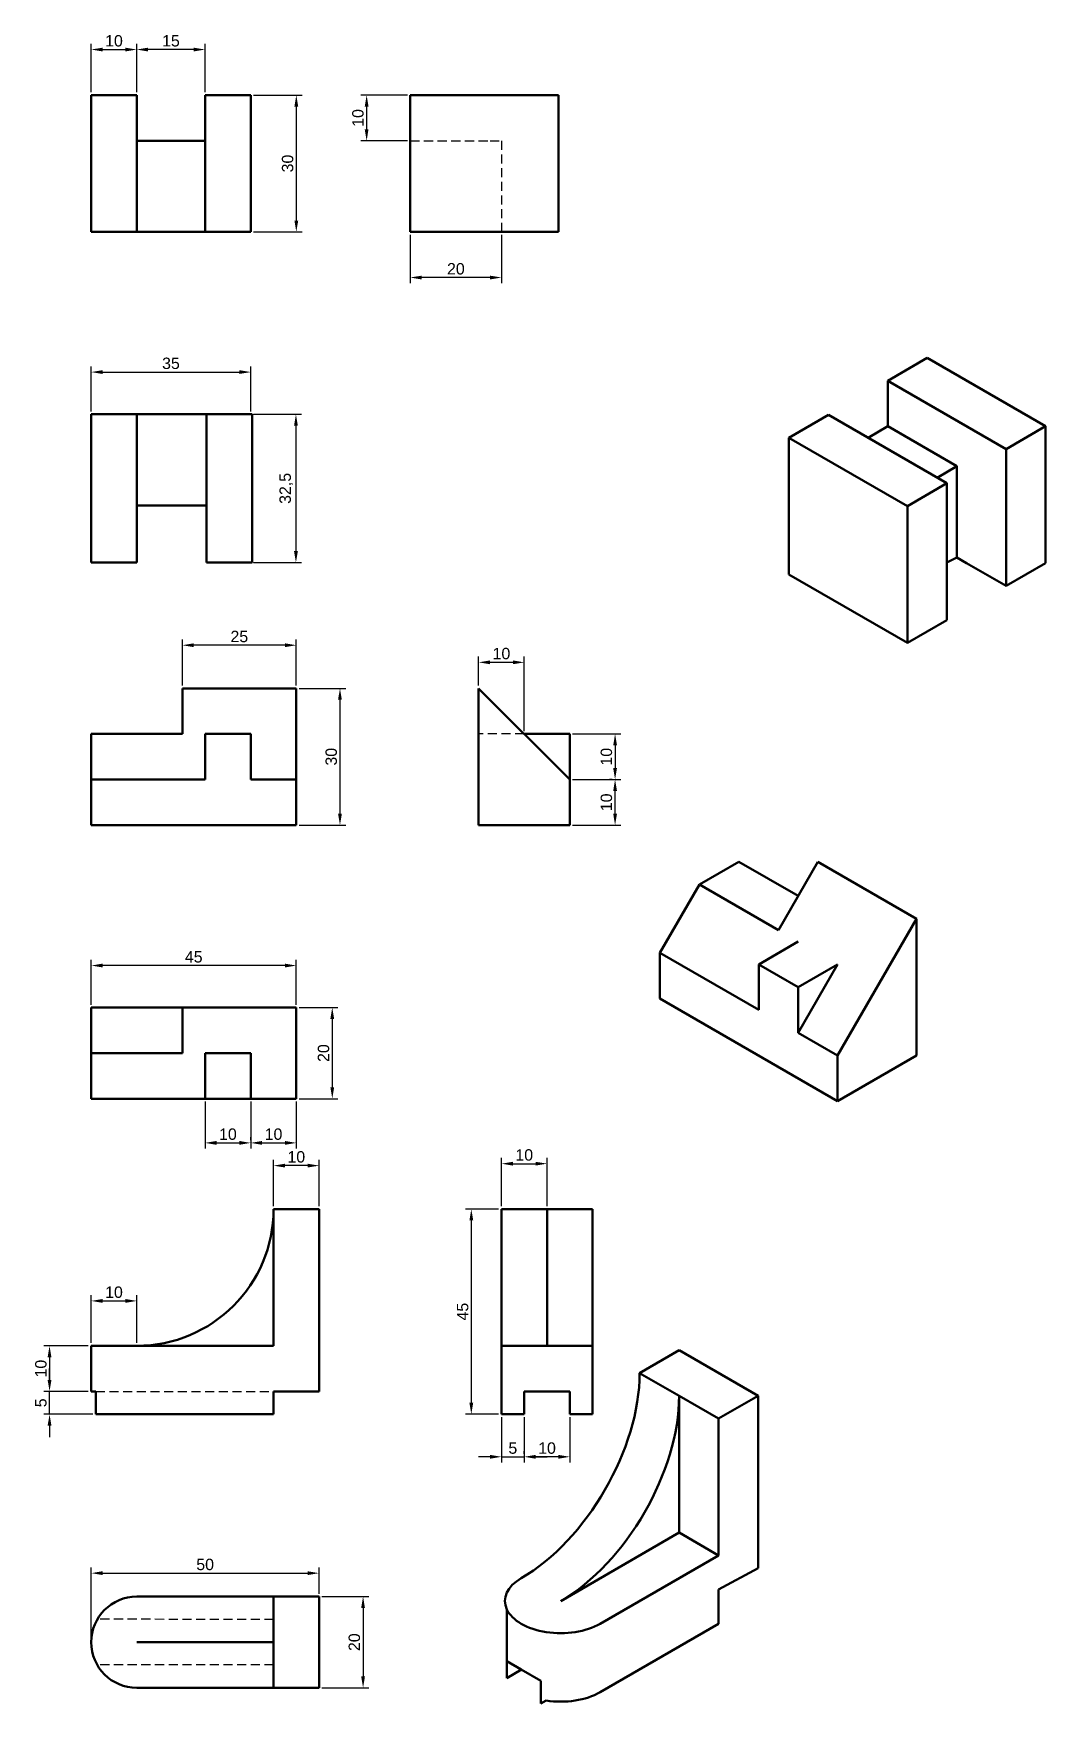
# Model space of a CAD drawing. Header units: millimetres. Extents: x -4 to 253, y 17 to 824.
# Drawn here: x -2.7 to 219.3, y 17.5 to 383.8 of the extents above; entities that cross this region are included whole.
import ezdxf

# ---------------------------------------------------------------- set-up
doc = ezdxf.new("R2010")
doc.units = ezdxf.units.MM
doc.linetypes.add('JIS_02_2.0', pattern=[3, 2, -1])
doc.layers.get('0').update_dxf_attribs({"lineweight": 50})
doc.layers.add('cota', color=5, linetype='Continuous', lineweight=25)
doc.layers.add('oculto', color=3, linetype='JIS_02_2.0', lineweight=25, plot=False)
doc.styles.get("Standard").update_dxf_attribs({"font": 'arial.ttf'})
doc.dimstyles.new('ISO-25', dxfattribs={"dimtxt": 2.5, "dimasz": 2.5, "dimexe": 1.25, "dimexo": 0.625, "dimtad": 1, "dimtxsty": 'Standard', "dimcen": 2.5, "dimadec": 0, "dimazin": 0, "dimtfac": 1, "dimtmove": 0, "dimatfit": 3, "dimfxl": 1, "dimarcsym": 0})

# ---------------------------------------------------------------- blocks, each defined once
blk = doc.blocks.new('*D1')
at = {"layer": 'cota', "color": 0, "lineweight": -2, "transparency": 16777216}
for p, q in [((0.83, 88.45), (0.83, 90.95)), ((9.33, 85.95), (-0.42, 85.95)), ((0.83, 80.95), (0.83, 85.95)), ((10.33, 80.95), (-0.42, 80.95)), ((0.83, 78.45), (0.83, 75.95))]:
    blk.add_line(p, q, dxfattribs=at)
at = {"layer": 'cota', "color": 0, "transparency": 16777216}
for points in [[(0.41, 88.45), (1.24, 88.45), (0.83, 85.95)], [(0.41, 78.45), (1.24, 78.45), (0.83, 80.95)]]:
    blk.add_solid(points, dxfattribs=at)
at = {"layer": 'defpoints', "color": 0, "transparency": 16777216}
for p in [(0.83, 85.95), (9.96, 85.95), (10.96, 80.95)]:
    blk.add_point(p, dxfattribs=at)
at = {"layer": 'cota', "color": 0, "transparency": 16777216, "insert": (-1.07, 83.45), "char_height": 2.5, "attachment_point": 5, "rotation": 90}
blk.add_mtext('5', dxfattribs=at)
blk = doc.blocks.new('*D2')
at = {"layer": 'cota', "color": 0, "lineweight": -2, "transparency": 16777216}
for p, q in [((9.33, 95.95), (-0.42, 95.95)), ((0.83, 93.45), (0.83, 88.45)), ((0.2, 85.95), (-0.42, 85.95))]:
    blk.add_line(p, q, dxfattribs=at)
at = {"layer": 'cota', "color": 0, "transparency": 16777216}
for points in [[(0.41, 93.45), (1.24, 93.45), (0.83, 95.95)], [(0.41, 88.45), (1.24, 88.45), (0.83, 85.95)]]:
    blk.add_solid(points, dxfattribs=at)
at = {"layer": 'defpoints', "color": 0, "transparency": 16777216}
for p in [(9.96, 95.95), (0.83, 85.95), (0.83, 85.95)]:
    blk.add_point(p, dxfattribs=at)
at = {"layer": 'cota', "color": 0, "transparency": 16777216, "insert": (-1.07, 90.95), "char_height": 2.5, "attachment_point": 5, "rotation": 90}
blk.add_mtext('10', dxfattribs=at)
blk = doc.blocks.new('*D3')
at = {"layer": 'cota', "color": 0, "lineweight": -2, "transparency": 16777216}
for p, q in [((99.33, 125.95), (92.1, 125.95)), ((93.35, 123.45), (93.35, 83.45)), ((99.33, 80.95), (92.1, 80.95))]:
    blk.add_line(p, q, dxfattribs=at)
at = {"layer": 'cota', "color": 0, "transparency": 16777216}
for points in [[(92.94, 123.45), (93.77, 123.45), (93.35, 125.95)], [(92.94, 83.45), (93.77, 83.45), (93.35, 80.95)]]:
    blk.add_solid(points, dxfattribs=at)
at = {"layer": 'defpoints', "color": 0, "transparency": 16777216}
for p in [(99.96, 125.95), (93.35, 80.95), (99.96, 80.95)]:
    blk.add_point(p, dxfattribs=at)
at = {"layer": 'cota', "color": 0, "transparency": 16777216, "insert": (91.46, 103.45), "char_height": 2.5, "attachment_point": 5, "rotation": 90}
blk.add_mtext('45', dxfattribs=at)
blk = doc.blocks.new('*D4')
at = {"layer": 'cota', "color": 0, "lineweight": -2, "transparency": 16777216}
for p, q in [((9.96, 31.58), (9.96, 47.34)), ((12.46, 46.09), (57.46, 46.09)), ((59.96, 41.58), (59.96, 47.34))]:
    blk.add_line(p, q, dxfattribs=at)
at = {"layer": 'cota', "color": 0, "transparency": 16777216}
for points in [[(12.46, 46.51), (12.46, 45.68), (9.96, 46.09)], [(57.46, 46.51), (57.46, 45.68), (59.96, 46.09)]]:
    blk.add_solid(points, dxfattribs=at)
at = {"layer": 'defpoints', "color": 0, "transparency": 16777216}
for p in [(59.96, 46.09), (59.96, 40.95), (9.96, 30.95)]:
    blk.add_point(p, dxfattribs=at)
at = {"layer": 'cota', "color": 0, "transparency": 16777216, "insert": (34.96, 47.99), "char_height": 2.5, "attachment_point": 5}
blk.add_mtext('50', dxfattribs=at)
blk = doc.blocks.new('*D5')
at = {"layer": 'cota', "color": 0, "lineweight": -2, "transparency": 16777216}
for p, q in [((60.58, 40.95), (70.86, 40.95)), ((69.61, 38.45), (69.61, 23.45)), ((60.58, 20.95), (70.86, 20.95))]:
    blk.add_line(p, q, dxfattribs=at)
at = {"layer": 'cota', "color": 0, "transparency": 16777216}
for points in [[(69.19, 38.45), (70.02, 38.45), (69.61, 40.95)], [(69.19, 23.45), (70.02, 23.45), (69.61, 20.95)]]:
    blk.add_solid(points, dxfattribs=at)
at = {"layer": 'defpoints', "color": 0, "transparency": 16777216}
for p in [(59.96, 40.95), (59.96, 20.95), (69.61, 20.95)]:
    blk.add_point(p, dxfattribs=at)
at = {"layer": 'cota', "color": 0, "transparency": 16777216, "insert": (67.7, 30.95), "char_height": 2.5, "attachment_point": 5, "rotation": 90}
blk.add_mtext('20', dxfattribs=at)
blk = doc.blocks.new('*D6')
at = {"layer": 'cota', "color": 0, "lineweight": -2, "transparency": 16777216}
for p, q in [((99.96, 80.33), (99.96, 70.36)), ((104.96, 80.33), (104.96, 70.36)), ((97.46, 71.61), (94.96, 71.61)), ((99.96, 71.61), (104.96, 71.61)), ((107.46, 71.61), (109.96, 71.61))]:
    blk.add_line(p, q, dxfattribs=at)
at = {"layer": 'cota', "color": 0, "transparency": 16777216}
for points in [[(97.46, 72.03), (97.46, 71.19), (99.96, 71.61)], [(107.46, 72.03), (107.46, 71.19), (104.96, 71.61)]]:
    blk.add_solid(points, dxfattribs=at)
at = {"layer": 'defpoints', "color": 0, "transparency": 16777216}
for p in [(99.96, 80.95), (104.96, 80.95), (104.96, 71.61)]:
    blk.add_point(p, dxfattribs=at)
at = {"layer": 'cota', "color": 0, "transparency": 16777216, "insert": (102.46, 73.51), "char_height": 2.5, "attachment_point": 5}
blk.add_mtext('5', dxfattribs=at)
blk = doc.blocks.new('*D7')
at = {"layer": 'cota', "color": 0, "lineweight": -2, "transparency": 16777216}
for p, q in [((114.96, 80.33), (114.96, 70.36)), ((104.96, 72.23), (104.96, 72.86)), ((112.46, 71.61), (107.46, 71.61))]:
    blk.add_line(p, q, dxfattribs=at)
at = {"layer": 'cota', "color": 0, "transparency": 16777216}
for points in [[(107.46, 72.03), (107.46, 71.19), (104.96, 71.61)], [(112.46, 72.03), (112.46, 71.19), (114.96, 71.61)]]:
    blk.add_solid(points, dxfattribs=at)
at = {"layer": 'defpoints', "color": 0, "transparency": 16777216}
for p in [(114.96, 80.95), (104.96, 71.61), (104.96, 71.61)]:
    blk.add_point(p, dxfattribs=at)
at = {"layer": 'cota', "color": 0, "transparency": 16777216, "insert": (109.96, 73.51), "char_height": 2.5, "attachment_point": 5}
blk.add_mtext('10', dxfattribs=at)
blk = doc.blocks.new('*D8')
at = {"layer": 'cota', "color": 0, "lineweight": -2, "transparency": 16777216}
for p, q in [((99.96, 126.58), (99.96, 137.15)), ((102.46, 135.9), (107.46, 135.9)), ((109.96, 126.58), (109.96, 137.15))]:
    blk.add_line(p, q, dxfattribs=at)
at = {"layer": 'cota', "color": 0, "transparency": 16777216}
for points in [[(102.46, 136.31), (102.46, 135.48), (99.96, 135.9)], [(107.46, 136.31), (107.46, 135.48), (109.96, 135.9)]]:
    blk.add_solid(points, dxfattribs=at)
at = {"layer": 'defpoints', "color": 0, "transparency": 16777216}
for p in [(109.96, 135.9), (99.96, 125.95), (109.96, 125.95)]:
    blk.add_point(p, dxfattribs=at)
at = {"layer": 'cota', "color": 0, "transparency": 16777216, "insert": (104.96, 137.8), "char_height": 2.5, "attachment_point": 5}
blk.add_mtext('10', dxfattribs=at)
blk = doc.blocks.new('*D10')
at = {"layer": 'cota', "color": 0, "lineweight": -2, "transparency": 16777216}
for p, q in [((49.96, 126.58), (49.96, 136.72)), ((59.96, 126.58), (59.96, 136.72)), ((57.46, 135.47), (52.46, 135.47))]:
    blk.add_line(p, q, dxfattribs=at)
at = {"layer": 'cota', "color": 0, "transparency": 16777216}
for points in [[(52.46, 135.89), (52.46, 135.06), (49.96, 135.47)], [(57.46, 135.89), (57.46, 135.06), (59.96, 135.47)]]:
    blk.add_solid(points, dxfattribs=at)
at = {"layer": 'defpoints', "color": 0, "transparency": 16777216}
for p in [(49.96, 135.47), (49.96, 125.95), (59.96, 125.95)]:
    blk.add_point(p, dxfattribs=at)
at = {"layer": 'cota', "color": 0, "transparency": 16777216, "insert": (54.96, 137.38), "char_height": 2.5, "attachment_point": 5}
blk.add_mtext('10', dxfattribs=at)
blk = doc.blocks.new('*D11')
at = {"layer": 'cota', "color": 0, "lineweight": -2, "transparency": 16777216}
for p, q in [((9.96, 96.58), (9.96, 107.05)), ((19.96, 96.58), (19.96, 107.05)), ((12.46, 105.8), (17.46, 105.8))]:
    blk.add_line(p, q, dxfattribs=at)
at = {"layer": 'cota', "color": 0, "transparency": 16777216}
for points in [[(12.46, 106.22), (12.46, 105.38), (9.96, 105.8)], [(17.46, 106.22), (17.46, 105.38), (19.96, 105.8)]]:
    blk.add_solid(points, dxfattribs=at)
at = {"layer": 'defpoints', "color": 0, "transparency": 16777216}
for p in [(19.96, 105.8), (9.96, 95.95), (19.96, 95.95)]:
    blk.add_point(p, dxfattribs=at)
at = {"layer": 'cota', "color": 0, "transparency": 16777216, "insert": (14.96, 107.7), "char_height": 2.5, "attachment_point": 5}
blk.add_mtext('10', dxfattribs=at)
blk = doc.blocks.new('*D12')
at = {"layer": 'cota', "color": 0, "lineweight": -2, "transparency": 16777216}
for p, q in [((55.58, 240.15), (65.79, 240.15)), ((64.54, 237.65), (64.54, 212.65)), ((55.58, 210.15), (65.79, 210.15))]:
    blk.add_line(p, q, dxfattribs=at)
at = {"layer": 'cota', "color": 0, "transparency": 16777216}
for points in [[(64.12, 237.65), (64.95, 237.65), (64.54, 240.15)], [(64.12, 212.65), (64.95, 212.65), (64.54, 210.15)]]:
    blk.add_solid(points, dxfattribs=at)
at = {"layer": 'defpoints', "color": 0, "transparency": 16777216}
for p in [(54.96, 240.15), (54.96, 210.15), (64.54, 210.15)]:
    blk.add_point(p, dxfattribs=at)
at = {"layer": 'cota', "color": 0, "transparency": 16777216, "insert": (62.63, 225.15), "char_height": 2.5, "attachment_point": 5, "rotation": 90}
blk.add_mtext('30', dxfattribs=at)
blk = doc.blocks.new('*D13')
at = {"layer": 'cota', "color": 0, "lineweight": -2, "transparency": 16777216}
for p, q in [((115.58, 220.15), (126.14, 220.15)), ((124.89, 212.65), (124.89, 217.65)), ((115.58, 210.15), (126.14, 210.15))]:
    blk.add_line(p, q, dxfattribs=at)
at = {"layer": 'cota', "color": 0, "transparency": 16777216}
for points in [[(124.48, 217.65), (125.31, 217.65), (124.89, 220.15)], [(124.48, 212.65), (125.31, 212.65), (124.89, 210.15)]]:
    blk.add_solid(points, dxfattribs=at)
at = {"layer": 'defpoints', "color": 0, "transparency": 16777216}
for p in [(114.96, 220.15), (124.89, 220.15), (114.96, 210.15)]:
    blk.add_point(p, dxfattribs=at)
at = {"layer": 'cota', "color": 0, "transparency": 16777216, "insert": (122.99, 215.15), "char_height": 2.5, "attachment_point": 5, "rotation": 90}
blk.add_mtext('10', dxfattribs=at)
blk = doc.blocks.new('*D14')
at = {"layer": 'cota', "color": 0, "lineweight": -2, "transparency": 16777216}
for p, q in [((115.58, 230.15), (126.14, 230.15)), ((124.89, 227.65), (124.89, 222.65)), ((124.27, 220.15), (123.64, 220.15))]:
    blk.add_line(p, q, dxfattribs=at)
at = {"layer": 'cota', "color": 0, "transparency": 16777216}
for points in [[(124.48, 227.65), (125.31, 227.65), (124.89, 230.15)], [(124.48, 222.65), (125.31, 222.65), (124.89, 220.15)]]:
    blk.add_solid(points, dxfattribs=at)
at = {"layer": 'defpoints', "color": 0, "transparency": 16777216}
for p in [(114.96, 230.15), (124.89, 220.15), (124.89, 220.15)]:
    blk.add_point(p, dxfattribs=at)
at = {"layer": 'cota', "color": 0, "transparency": 16777216, "insert": (122.99, 225.15), "char_height": 2.5, "attachment_point": 5, "rotation": 90}
blk.add_mtext('10', dxfattribs=at)
blk = doc.blocks.new('*D15')
at = {"layer": 'cota', "color": 0, "lineweight": -2, "transparency": 16777216}
for p, q in [((29.96, 240.77), (29.96, 250.86)), ((52.46, 249.61), (32.46, 249.61)), ((54.96, 240.77), (54.96, 250.86))]:
    blk.add_line(p, q, dxfattribs=at)
at = {"layer": 'cota', "color": 0, "transparency": 16777216}
for points in [[(32.46, 250.02), (32.46, 249.19), (29.96, 249.61)], [(52.46, 250.02), (52.46, 249.19), (54.96, 249.61)]]:
    blk.add_solid(points, dxfattribs=at)
at = {"layer": 'defpoints', "color": 0, "transparency": 16777216}
for p in [(29.96, 249.61), (29.96, 240.15), (54.96, 240.15)]:
    blk.add_point(p, dxfattribs=at)
at = {"layer": 'cota', "color": 0, "transparency": 16777216, "insert": (42.46, 251.51), "char_height": 2.5, "attachment_point": 5}
blk.add_mtext('25', dxfattribs=at)
blk = doc.blocks.new('*D16')
at = {"layer": 'cota', "color": 0, "lineweight": -2, "transparency": 16777216}
for p, q in [((9.96, 170.77), (9.96, 180.6)), ((54.96, 170.77), (54.96, 180.6)), ((52.46, 179.35), (12.46, 179.35))]:
    blk.add_line(p, q, dxfattribs=at)
at = {"layer": 'cota', "color": 0, "transparency": 16777216}
for points in [[(12.46, 179.77), (12.46, 178.94), (9.96, 179.35)], [(52.46, 179.77), (52.46, 178.94), (54.96, 179.35)]]:
    blk.add_solid(points, dxfattribs=at)
at = {"layer": 'defpoints', "color": 0, "transparency": 16777216}
for p in [(9.96, 179.35), (9.96, 170.15), (54.96, 170.15)]:
    blk.add_point(p, dxfattribs=at)
at = {"layer": 'cota', "color": 0, "transparency": 16777216, "insert": (32.46, 181.25), "char_height": 2.5, "attachment_point": 5}
blk.add_mtext('45', dxfattribs=at)
blk = doc.blocks.new('*D17')
at = {"layer": 'cota', "color": 0, "lineweight": -2, "transparency": 16777216}
for p, q in [((55.58, 170.15), (64.1, 170.15)), ((62.85, 167.65), (62.85, 152.65)), ((55.58, 150.15), (64.1, 150.15))]:
    blk.add_line(p, q, dxfattribs=at)
at = {"layer": 'cota', "color": 0, "transparency": 16777216}
for points in [[(62.43, 167.65), (63.26, 167.65), (62.85, 170.15)], [(62.43, 152.65), (63.26, 152.65), (62.85, 150.15)]]:
    blk.add_solid(points, dxfattribs=at)
at = {"layer": 'defpoints', "color": 0, "transparency": 16777216}
for p in [(54.96, 170.15), (54.96, 150.15), (62.85, 150.15)]:
    blk.add_point(p, dxfattribs=at)
at = {"layer": 'cota', "color": 0, "transparency": 16777216, "insert": (60.94, 160.15), "char_height": 2.5, "attachment_point": 5, "rotation": 90}
blk.add_mtext('20', dxfattribs=at)
blk = doc.blocks.new('*D18')
at = {"layer": 'cota', "color": 0, "lineweight": -2, "transparency": 16777216}
for p, q in [((94.96, 240.77), (94.96, 247.1)), ((102.46, 245.85), (97.46, 245.85)), ((104.96, 230.77), (104.96, 247.1))]:
    blk.add_line(p, q, dxfattribs=at)
at = {"layer": 'cota', "color": 0, "transparency": 16777216}
for points in [[(97.46, 246.27), (97.46, 245.44), (94.96, 245.85)], [(102.46, 246.27), (102.46, 245.44), (104.96, 245.85)]]:
    blk.add_solid(points, dxfattribs=at)
at = {"layer": 'defpoints', "color": 0, "transparency": 16777216}
for p in [(94.96, 245.85), (94.96, 240.15), (104.96, 230.15)]:
    blk.add_point(p, dxfattribs=at)
at = {"layer": 'cota', "color": 0, "transparency": 16777216, "insert": (99.96, 247.76), "char_height": 2.5, "attachment_point": 5}
blk.add_mtext('10', dxfattribs=at)
blk = doc.blocks.new('*D19')
at = {"layer": 'cota', "color": 0, "lineweight": -2, "transparency": 16777216}
for p, q in [((44.96, 149.52), (44.96, 139.21)), ((54.96, 149.52), (54.96, 139.21)), ((47.46, 140.46), (52.46, 140.46))]:
    blk.add_line(p, q, dxfattribs=at)
at = {"layer": 'cota', "color": 0, "transparency": 16777216}
for points in [[(47.46, 140.88), (47.46, 140.04), (44.96, 140.46)], [(52.46, 140.88), (52.46, 140.04), (54.96, 140.46)]]:
    blk.add_solid(points, dxfattribs=at)
at = {"layer": 'defpoints', "color": 0, "transparency": 16777216}
for p in [(44.96, 150.15), (54.96, 150.15), (54.96, 140.46)]:
    blk.add_point(p, dxfattribs=at)
at = {"layer": 'cota', "color": 0, "transparency": 16777216, "insert": (49.96, 142.36), "char_height": 2.5, "attachment_point": 5}
blk.add_mtext('10', dxfattribs=at)
blk = doc.blocks.new('*D20')
at = {"layer": 'cota', "color": 0, "lineweight": -2, "transparency": 16777216}
for p, q in [((34.96, 149.52), (34.96, 139.21)), ((37.46, 140.46), (42.46, 140.46)), ((44.96, 141.08), (44.96, 141.71))]:
    blk.add_line(p, q, dxfattribs=at)
at = {"layer": 'cota', "color": 0, "transparency": 16777216}
for points in [[(37.46, 140.88), (37.46, 140.04), (34.96, 140.46)], [(42.46, 140.88), (42.46, 140.04), (44.96, 140.46)]]:
    blk.add_solid(points, dxfattribs=at)
at = {"layer": 'defpoints', "color": 0, "transparency": 16777216}
for p in [(34.96, 150.15), (44.96, 140.46), (44.96, 140.46)]:
    blk.add_point(p, dxfattribs=at)
at = {"layer": 'cota', "color": 0, "transparency": 16777216, "insert": (39.96, 142.36), "char_height": 2.5, "attachment_point": 5}
blk.add_mtext('10', dxfattribs=at)
blk = doc.blocks.new('*D21')
at = {"layer": 'cota', "color": 0, "lineweight": -2, "transparency": 16777216}
for p, q in [((9.96, 370.87), (9.96, 381.5)), ((19.96, 370.87), (19.96, 381.5)), ((12.46, 380.25), (17.46, 380.25))]:
    blk.add_line(p, q, dxfattribs=at)
at = {"layer": 'cota', "color": 0, "transparency": 16777216}
for points in [[(12.46, 380.66), (12.46, 379.83), (9.96, 380.25)], [(17.46, 380.66), (17.46, 379.83), (19.96, 380.25)]]:
    blk.add_solid(points, dxfattribs=at)
at = {"layer": 'defpoints', "color": 0, "transparency": 16777216}
for p in [(19.96, 380.25), (9.96, 370.25), (19.96, 370.25)]:
    blk.add_point(p, dxfattribs=at)
at = {"layer": 'cota', "color": 0, "transparency": 16777216, "insert": (14.96, 382.15), "char_height": 2.5, "attachment_point": 5}
blk.add_mtext('10', dxfattribs=at)
blk = doc.blocks.new('*D22')
at = {"layer": 'cota', "color": 0, "lineweight": -2, "transparency": 16777216}
for p, q in [((19.96, 380.87), (19.96, 381.5)), ((34.96, 370.87), (34.96, 381.5)), ((32.46, 380.25), (22.46, 380.25))]:
    blk.add_line(p, q, dxfattribs=at)
at = {"layer": 'cota', "color": 0, "transparency": 16777216}
for points in [[(22.46, 380.66), (22.46, 379.83), (19.96, 380.25)], [(32.46, 380.66), (32.46, 379.83), (34.96, 380.25)]]:
    blk.add_solid(points, dxfattribs=at)
at = {"layer": 'defpoints', "color": 0, "transparency": 16777216}
for p in [(19.96, 380.25), (19.96, 380.25), (34.96, 370.25)]:
    blk.add_point(p, dxfattribs=at)
at = {"layer": 'cota', "color": 0, "transparency": 16777216, "insert": (27.46, 382.15), "char_height": 2.5, "attachment_point": 5}
blk.add_mtext('15', dxfattribs=at)
blk = doc.blocks.new('*D23')
at = {"layer": 'cota', "color": 0, "lineweight": -2, "transparency": 16777216}
for p, q in [((45.59, 370.25), (56.21, 370.25)), ((54.96, 367.75), (54.96, 342.75)), ((45.59, 340.25), (56.21, 340.25))]:
    blk.add_line(p, q, dxfattribs=at)
at = {"layer": 'cota', "color": 0, "transparency": 16777216}
for points in [[(54.54, 367.75), (55.38, 367.75), (54.96, 370.25)], [(54.54, 342.75), (55.38, 342.75), (54.96, 340.25)]]:
    blk.add_solid(points, dxfattribs=at)
at = {"layer": 'defpoints', "color": 0, "transparency": 16777216}
for p in [(44.96, 370.25), (44.96, 340.25), (54.96, 340.25)]:
    blk.add_point(p, dxfattribs=at)
at = {"layer": 'cota', "color": 0, "transparency": 16777216, "insert": (53.06, 355.25), "char_height": 2.5, "attachment_point": 5, "rotation": 90}
blk.add_mtext('30', dxfattribs=at)
blk = doc.blocks.new('*D24')
at = {"layer": 'cota', "color": 0, "lineweight": -2, "transparency": 16777216}
for p, q in [((79.33, 370.25), (69.14, 370.25)), ((70.39, 367.75), (70.39, 362.75)), ((79.33, 360.25), (69.14, 360.25))]:
    blk.add_line(p, q, dxfattribs=at)
at = {"layer": 'cota', "color": 0, "transparency": 16777216}
for points in [[(69.97, 367.75), (70.8, 367.75), (70.39, 370.25)], [(69.97, 362.75), (70.8, 362.75), (70.39, 360.25)]]:
    blk.add_solid(points, dxfattribs=at)
at = {"layer": 'defpoints', "color": 0, "transparency": 16777216}
for p in [(79.96, 370.25), (70.39, 360.25), (79.96, 360.25)]:
    blk.add_point(p, dxfattribs=at)
at = {"layer": 'cota', "color": 0, "transparency": 16777216, "insert": (68.49, 365.25), "char_height": 2.5, "attachment_point": 5, "rotation": 90}
blk.add_mtext('10', dxfattribs=at)
blk = doc.blocks.new('*D25')
at = {"layer": 'cota', "color": 0, "lineweight": -2, "transparency": 16777216}
for p, q in [((79.96, 339.62), (79.96, 329)), ((99.96, 339.62), (99.96, 329)), ((97.46, 330.25), (82.46, 330.25))]:
    blk.add_line(p, q, dxfattribs=at)
at = {"layer": 'cota', "color": 0, "transparency": 16777216}
for points in [[(82.46, 330.66), (82.46, 329.83), (79.96, 330.25)], [(97.46, 330.66), (97.46, 329.83), (99.96, 330.25)]]:
    blk.add_solid(points, dxfattribs=at)
at = {"layer": 'defpoints', "color": 0, "transparency": 16777216}
for p in [(79.96, 340.25), (99.96, 340.25), (79.96, 330.25)]:
    blk.add_point(p, dxfattribs=at)
at = {"layer": 'cota', "color": 0, "transparency": 16777216, "insert": (89.96, 332.15), "char_height": 2.5, "attachment_point": 5}
blk.add_mtext('20', dxfattribs=at)
blk = doc.blocks.new('*D26')
at = {"layer": 'cota', "color": 0, "lineweight": -2, "transparency": 16777216}
for p, q in [((45.58, 300.25), (56.13, 300.25)), ((54.88, 297.75), (54.88, 270.25)), ((45.58, 267.75), (56.13, 267.75))]:
    blk.add_line(p, q, dxfattribs=at)
at = {"layer": 'cota', "color": 0, "transparency": 16777216}
for points in [[(54.46, 297.75), (55.3, 297.75), (54.88, 300.25)], [(54.46, 270.25), (55.3, 270.25), (54.88, 267.75)]]:
    blk.add_solid(points, dxfattribs=at)
at = {"layer": 'defpoints', "color": 0, "transparency": 16777216}
for p in [(44.96, 300.25), (44.96, 267.75), (54.88, 267.75)]:
    blk.add_point(p, dxfattribs=at)
at = {"layer": 'cota', "color": 0, "transparency": 16777216, "insert": (52.75, 284), "char_height": 2.5, "attachment_point": 5, "rotation": 90}
blk.add_mtext('32,5', dxfattribs=at)
blk = doc.blocks.new('*D27')
at = {"layer": 'cota', "color": 0, "lineweight": -2, "transparency": 16777216}
for p, q in [((9.96, 300.87), (9.96, 310.76)), ((12.46, 309.51), (42.46, 309.51)), ((44.96, 300.87), (44.96, 310.76))]:
    blk.add_line(p, q, dxfattribs=at)
at = {"layer": 'cota', "color": 0, "transparency": 16777216}
for points in [[(12.46, 309.93), (12.46, 309.1), (9.96, 309.51)], [(42.46, 309.93), (42.46, 309.1), (44.96, 309.51)]]:
    blk.add_solid(points, dxfattribs=at)
at = {"layer": 'defpoints', "color": 0, "transparency": 16777216}
for p in [(44.96, 309.51), (9.96, 300.25), (44.96, 300.25)]:
    blk.add_point(p, dxfattribs=at)
at = {"layer": 'cota', "color": 0, "transparency": 16777216, "insert": (27.46, 311.42), "char_height": 2.5, "attachment_point": 5}
blk.add_mtext('35', dxfattribs=at)

msp = doc.modelspace()

# ---------------------------------------------------------------- linework, layer by layer
for p, q in [((9.96, 340.248), (9.96, 370.248)), ((9.96, 370.248), (19.96, 370.248)), ((19.96, 370.248), (19.96, 360.248)), ((34.96, 360.248), (34.96, 370.248)), ((34.96, 370.248), (44.96, 370.248)), ((44.96, 370.248), (44.96, 340.248)), ((79.96, 370.248), (79.96, 340.248)), ((79.96, 370.248), (109.96, 370.248)), ((109.96, 370.248), (112.46, 370.248)), ((112.46, 370.248), (112.46, 340.248)), ((19.96, 360.248), (34.96, 360.248)), ((19.96, 360.248), (19.96, 340.248)), ((34.96, 360.248), (34.96, 340.248)), ((39.96, 340.248), (9.96, 340.248)), ((39.96, 340.248), (44.96, 340.248)), ((99.96, 340.248), (79.96, 340.248)), ((99.96, 340.248), (102.46, 340.248)), ((112.46, 340.248), (102.46, 340.248)), ((184.693, 307.616), (193.353, 312.616)), ((193.353, 312.616), (219.334, 297.616)), ((184.693, 307.616), (184.693, 297.616)), ((210.674, 292.616), (184.693, 307.616)), ((44.96, 300.248), (9.96, 300.248)), ((9.96, 297.748), (9.96, 300.248)), ((9.96, 297.748), (9.96, 267.748)), ((19.96, 297.748), (19.96, 300.248)), ((19.96, 277.748), (19.96, 297.748)), ((35.267, 297.748), (35.267, 300.248)), ((35.267, 277.748), (35.267, 297.748)), ((45.267, 300.248), (44.96, 300.248)), ((45.267, 297.748), (45.267, 300.248)), ((45.267, 267.748), (45.267, 297.748)), ((163.042, 295.116), (171.703, 300.116)), ((171.703, 300.116), (197.683, 285.116)), ((184.693, 297.616), (180.435, 295.074)), ((184.693, 297.616), (199.848, 288.866)), ((219.334, 297.616), (210.674, 292.616)), ((219.334, 297.616), (219.334, 267.616)), ((189.023, 280.116), (163.042, 295.116)), ((163.042, 295.116), (163.042, 265.116)), ((210.674, 262.616), (210.674, 292.616)), ((199.848, 288.866), (195.576, 286.332)), ((199.848, 268.866), (199.848, 288.866)), ((189.023, 280.116), (197.683, 285.116)), ((197.683, 285.116), (197.683, 255.116)), ((197.683, 285.116), (197.683, 265.116)), ((25.267, 280.248), (19.96, 280.248)), ((35.267, 280.248), (25.267, 280.248)), ((35.267, 280.248), (35.267, 267.748)), ((189.023, 250.116), (189.023, 280.116)), ((19.96, 267.748), (19.96, 277.748)), ((9.96, 267.748), (19.96, 267.748)), ((35.267, 267.748), (45.267, 267.748)), ((199.848, 268.866), (197.683, 267.744)), ((202.013, 267.616), (199.848, 268.866)), ((202.013, 267.616), (210.674, 262.616)), ((219.334, 267.616), (210.674, 262.616)), ((163.042, 265.116), (189.023, 250.116)), ((197.683, 255.116), (189.023, 250.116)), ((54.96, 240.147), (29.96, 240.147)), ((29.96, 240.147), (29.96, 230.147)), ((54.96, 210.147), (54.96, 240.147)), ((94.96, 210.147), (94.96, 240.147)), ((114.96, 220.147), (94.96, 240.147)), ((29.96, 230.147), (9.96, 230.147)), ((9.96, 230.147), (9.96, 220.147)), ((34.96, 220.147), (34.96, 230.147)), ((34.96, 230.147), (44.96, 230.147)), ((44.96, 230.147), (44.96, 220.147)), ((114.96, 230.147), (104.96, 230.147)), ((114.96, 220.147), (114.96, 230.147)), ((9.96, 220.147), (34.96, 220.147)), ((9.96, 220.147), (9.96, 210.147)), ((44.96, 220.147), (54.96, 220.147)), ((114.96, 210.147), (114.96, 220.147)), ((9.96, 210.147), (54.96, 210.147)), ((94.96, 210.147), (114.96, 210.147)), ((143.401, 197.109), (152.061, 202.109)), ((152.061, 202.109), (165.051, 194.609)), ((169.381, 202.109), (160.721, 187.109)), ((191.032, 189.609), (169.381, 202.109)), ((143.401, 197.109), (134.74, 182.109)), ((160.721, 187.109), (143.401, 197.109)), ((173.711, 159.609), (191.032, 189.609)), ((191.032, 159.609), (191.032, 189.609)), ((165.051, 184.609), (156.391, 179.609)), ((156.391, 169.609), (134.74, 182.109)), ((134.74, 182.109), (134.74, 172.109)), ((165.051, 174.609), (156.391, 179.609)), ((156.391, 179.609), (156.391, 169.609)), ((165.051, 174.609), (173.711, 179.609)), ((173.711, 179.609), (165.051, 164.609)), ((165.051, 164.609), (165.051, 174.609)), ((9.96, 170.147), (54.96, 170.147)), ((9.96, 170.147), (9.96, 160.147)), ((29.96, 160.147), (29.96, 170.147)), ((54.96, 150.147), (54.96, 170.147)), ((173.711, 149.609), (134.74, 172.109)), ((173.711, 159.609), (165.051, 164.609)), ((9.96, 160.147), (9.96, 150.147)), ((9.96, 160.147), (19.96, 160.147)), ((19.96, 160.147), (29.96, 160.147)), ((34.96, 150.147), (34.96, 160.147)), ((34.96, 160.147), (44.96, 160.147)), ((44.96, 160.147), (44.96, 150.147)), ((173.711, 149.609), (191.032, 159.609)), ((173.711, 149.609), (173.711, 159.609)), ((9.96, 150.147), (34.96, 150.147)), ((34.96, 150.147), (44.96, 150.147)), ((44.96, 150.147), (54.96, 150.147)), ((59.96, 125.952), (49.96, 125.952)), ((49.96, 125.952), (49.96, 95.952)), ((59.96, 90.952), (59.96, 125.952)), ((99.96, 90.952), (99.96, 125.952)), ((119.96, 125.952), (99.96, 125.952)), ((109.96, 95.952), (109.96, 125.952)), ((119.96, 95.952), (119.96, 125.952)), ((49.96, 95.952), (9.96, 95.952)), ((9.96, 95.952), (9.96, 85.952)), ((119.96, 95.952), (99.96, 95.952)), ((119.96, 90.952), (119.96, 95.952)), ((138.942, 94.985), (130.282, 89.985)), ((156.263, 84.985), (138.942, 94.985)), ((59.96, 85.952), (59.96, 90.952)), ((99.96, 90.952), (99.96, 80.952)), ((119.96, 85.952), (119.96, 90.952)), ((130.282, 89.985), (138.942, 84.985)), ((9.96, 85.952), (10.96, 85.952)), ((10.96, 85.952), (10.96, 80.952)), ((49.96, 80.952), (49.96, 85.952)), ((49.96, 85.952), (59.96, 85.952)), ((104.96, 80.952), (104.96, 85.952)), ((104.96, 85.952), (114.96, 85.952)), ((114.96, 85.952), (114.96, 80.952)), ((119.96, 80.952), (119.96, 85.952)), ((147.603, 79.985), (138.942, 84.985)), ((138.942, 84.985), (138.942, 54.985)), ((156.263, 84.985), (147.603, 79.985)), ((156.263, 47.179), (156.263, 84.985)), ((10.96, 80.952), (19.96, 80.952)), ((49.96, 80.952), (19.96, 80.952)), ((99.96, 80.952), (104.96, 80.952)), ((114.96, 80.952), (119.96, 80.952)), ((147.603, 79.985), (147.603, 49.985)), ((138.942, 54.985), (112.962, 39.985)), ((138.942, 54.985), (147.603, 49.985)), ((147.603, 49.985), (121.622, 34.985)), ((147.604, 42.486), (156.263, 47.179)), ((49.96, 40.952), (19.96, 40.952)), ((59.96, 40.952), (49.96, 40.952)), ((49.96, 40.952), (49.96, 30.952)), ((59.96, 20.952), (59.96, 40.952)), ((147.604, 42.486), (147.605, 34.987)), ((101.172, 23.07), (101.172, 38.07)), ((121.622, 19.985), (147.605, 34.987)), ((49.96, 30.952), (19.96, 30.952)), ((49.96, 30.952), (49.96, 20.952)), ((104.301, 24.985), (101.172, 26.792)), ((101.172, 23.07), (104.395, 24.931)), ((108.631, 22.485), (104.301, 24.985)), ((108.631, 17.485), (108.631, 22.485)), ((19.96, 20.952), (49.96, 20.952)), ((49.96, 20.952), (59.96, 20.952)), ((108.631, 17.485), (109.794, 18.155))]:
    msp.add_line(p, q)
for centre, radius, start, end in [((19.96, 125.952), 30, 270, 0), ((19.96, 30.952), 10, 90, 270)]:
    msp.add_arc(centre, radius, start, end)
for centre, major_axis, start_param, end_param in [((104.301, 74.985), (-18.371, -31.82), 0.7853982, 2.3561945), ((112.962, 69.985), (-18.371, -31.82), 0.7853982, 2.3561945), ((112.962, 39.985), (-12.247, 0), 5.4977871, 8.6393798), ((112.962, 24.985), (-12.247, 0), 7.5924041, 8.6393798)]:
    msp.add_ellipse(centre, major_axis=major_axis, ratio=0.5773503, start_param=start_param, end_param=end_param)
at = {"layer": 'oculto'}
for p, q in [((79.96, 360.248), (97.46, 360.248)), ((97.46, 360.248), (99.96, 360.248)), ((99.96, 360.248), (99.96, 340.248)), ((104.96, 230.147), (94.96, 230.147)), ((10.96, 85.952), (49.96, 85.952)), ((49.96, 35.952), (11.312, 35.973)), ((49.96, 25.952), (11.299, 25.952))]:
    msp.add_line(p, q, dxfattribs=at)

# ---------------------------------------------------------------- dimensions: what is measured, and where the dimension line sits
at = {"layer": 'cota'}
for base, p1, p2, picture, middle in [((19.96, 380.247), (9.96, 370.248), (19.96, 370.248), '*D21', (14.96, 382.149)), ((19.96, 380.247), (34.96, 370.248), (19.96, 380.247), '*D22', (27.46, 382.149)), ((79.96, 330.248), (99.96, 340.248), (79.96, 340.248), '*D25', (89.96, 332.15)), ((44.96, 309.514), (9.96, 300.248), (44.96, 300.248), '*D27', (27.46, 311.417)), ((29.96, 249.608), (54.96, 240.147), (29.96, 240.147), '*D15', (42.46, 251.51)), ((94.96, 245.855), (104.96, 230.147), (94.96, 240.147), '*D18', (99.96, 247.756)), ((9.96, 179.352), (54.96, 170.147), (9.96, 170.147), '*D16', (32.46, 181.249)), ((44.96, 140.459), (34.96, 150.147), (44.96, 140.459), '*D20', (39.96, 142.36)), ((54.96, 140.459), (44.96, 150.147), (54.96, 150.147), '*D19', (49.96, 142.36)), ((109.96, 135.898), (99.96, 125.952), (109.96, 125.952), '*D8', (104.96, 137.799)), ((49.96, 135.475), (59.96, 125.952), (49.96, 125.952), '*D10', (54.96, 137.376)), ((19.96, 105.802), (9.96, 95.952), (19.96, 95.952), '*D11', (14.96, 107.703)), ((104.96, 71.609), (99.96, 80.952), (104.96, 80.952), '*D6', (102.46, 73.506)), ((104.96, 71.609), (114.96, 80.952), (104.96, 71.609), '*D7', (109.96, 73.511)), ((59.96, 46.093), (9.96, 30.952), (59.96, 40.952), '*D4', (34.96, 47.994))]:
    dim = msp.add_linear_dim(base=base, p1=p1, p2=p2, dimstyle='ISO-25', dxfattribs=at)
    dim.commit()
    dim.dimension.update_dxf_attribs({"geometry": picture, "text_midpoint": middle})
for base, p1, p2, picture, middle in [((54.96, 340.248), (44.96, 370.248), (44.96, 340.248), '*D23', (53.058, 355.248)), ((70.387, 360.248), (79.96, 370.248), (79.96, 360.248), '*D24', (68.485, 365.248)), ((54.882, 267.748), (44.96, 300.248), (44.96, 267.748), '*D26', (52.754, 283.998)), ((64.537, 210.147), (54.96, 240.147), (54.96, 210.147), '*D12', (62.634, 225.147)), ((124.893, 220.147), (114.96, 230.147), (124.893, 220.147), '*D14', (122.992, 225.147)), ((124.893, 220.147), (114.96, 210.147), (114.96, 220.147), '*D13', (122.992, 215.147)), ((62.846, 150.147), (54.96, 170.147), (54.96, 150.147), '*D17', (60.944, 160.147)), ((93.353, 80.952), (99.96, 125.952), (99.96, 80.952), '*D3', (91.457, 103.452)), ((0.827, 85.952), (9.96, 95.952), (0.827, 85.952), '*D2', (-1.075, 90.952)), ((0.827, 85.952), (10.96, 80.952), (9.96, 85.952), '*D1', (-1.07, 83.452)), ((69.606, 20.952), (59.96, 40.952), (59.96, 20.952), '*D5', (67.705, 30.952))]:
    dim = msp.add_linear_dim(base=base, p1=p1, p2=p2, angle=90, dimstyle='ISO-25', dxfattribs=at)
    dim.commit()
    dim.dimension.update_dxf_attribs({"geometry": picture, "text_midpoint": middle})

doc.saveas('drawing.dxf')
